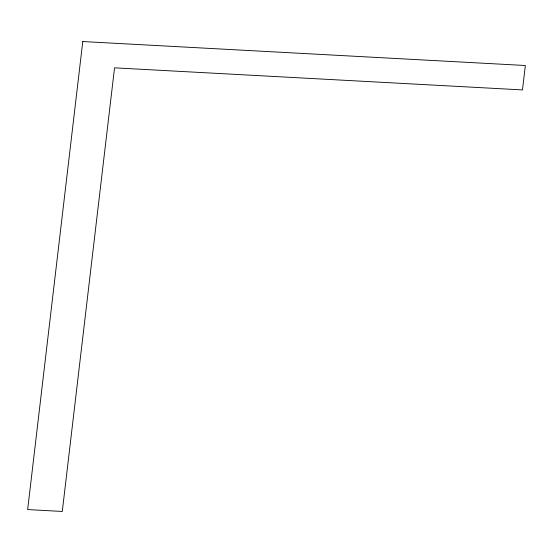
<?xml version="1.0" encoding="UTF-8"?>
<svg xmlns="http://www.w3.org/2000/svg" width="553" height="553" viewBox="0 0 553 553"><rect width="100%" height="100%" fill="white"/><g stroke="black" fill="none" stroke-linecap="round" stroke-linejoin="round"><path stroke-width="0.83" d="M82.784 41.544L27.65 509.576L62.282 511.456L114.54 67.839L522.474 89.918L525.35 65.503L82.784 41.544"/></g></svg>
